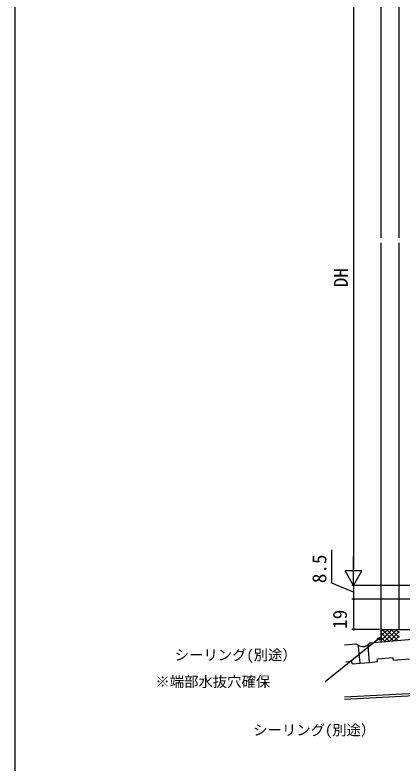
# Model space of a CAD drawing. Units: millimetres, scale not verified. Extents: x -525 to 525, y -783 to 779.
# Drawn here: x -525 to -282.3, y -211.9 to 256.7 of the extents above; entities that cross this region are included whole.
import ezdxf
from ezdxf.enums import TextEntityAlignment as Align

# ---------------------------------------------------------------- set-up
doc = ezdxf.new("R2010")
doc.units = ezdxf.units.MM
doc.header["$LTSCALE"] = 4
for name, color, linetype in [('0-4_YKK_12', 2, 'Continuous'), ('0-6_YKK_D', 6, 'Continuous'), ('0-7_YKK_ZWAK', 7, 'Continuous'), ('0-8_YSS_K', 3, 'Continuous'), ('0-9_YSS_KE', 3, 'Continuous')]:
    doc.layers.add(name, color=color, linetype=linetype)
doc.styles.add('ＭＳ ゴシック', font='')
doc.styles.get('ＭＳ ゴシック').set_extended_font_data('MS Gothic')

msp = doc.modelspace()

# ---------------------------------------------------------------- linework, layer by layer
at = {"layer": '0-4_YKK_12'}
for p, q in [((-295.448, 117.057), (-295.448, 416.23)), ((-284.251, 117.057), (-284.251, 400.73)), ((-295.448, -128.174), (-295.448, 114.057)), ((-284.251, -128.173), (-284.251, 114.057)), ((-295.448, -128.17), (-233.949, -128.17))]:
    msp.add_line(p, q, dxfattribs=at)
at = {"layer": '0-6_YKK_D'}
for p, q in [((-312.749, 284.83), (-312.749, -90.17)), ((-312.749, -100.67), (-312.749, -82.483)), ((-312.749, -100.67), (-317.999, -91.577)), ((-307.499, -91.577), (-317.999, -91.577)), ((-312.749, -100.67), (-307.499, -91.577)), ((-231.949, -100.67), (-313.749, -100.67)), ((-231.949, -100.67), (-313.749, -100.67)), ((-312.749, -100.67), (-312.749, -109.17)), ((-232.449, -109.17), (-313.749, -109.17)), ((-232.449, -109.17), (-313.749, -109.17)), ((-312.749, -109.17), (-312.749, -128.17)), ((-296.448, -128.17), (-313.749, -128.17))]:
    msp.add_line(p, q, dxfattribs=at)
for points in [[(-312.749, -104.92), (-326.368, -99.218), (-326.368, -78.322)], [(-295.434, -132.883), (-297.42, -134.482), (-330.486, -161.107)], [(-297.849, -133.95), (-295.434, -132.883), (-296.992, -135.014)]]:
    msp.add_lwpolyline(points, dxfattribs=at)
for centre in [(-312.749, -109.17), (-312.749, -109.17), (-312.749, -128.17)]:
    msp.add_circle(centre, 0.478, dxfattribs=at)
at = {"layer": '0-7_YKK_ZWAK'}
msp.add_line((-525, 747.1), (-525, -782.9), dxfattribs=at)
at = {"layer": '0-8_YSS_K'}
for p, q in [((-295.424, -136.163), (-295.448, -128.174)), ((-295.445, -129.438), (-294.181, -128.174)), ((-290.177, -135.704), (-295.442, -130.44)), ((-295.436, -132.258), (-291.352, -128.174)), ((-295.428, -135.078), (-288.524, -128.174)), ((-287.577, -135.476), (-294.879, -128.174)), ((-293.518, -135.996), (-285.695, -128.174)), ((-284.976, -135.249), (-292.051, -128.174)), ((-290.418, -135.725), (-284.235, -129.541)), ((-284.187, -133.209), (-289.222, -128.174)), ((-284.224, -130.343), (-286.394, -128.174)), ((-292.778, -135.931), (-295.433, -133.277)), ((-287.318, -135.454), (-284.198, -132.334)), ((-284.219, -135.182), (-284.162, -135.126)), ((-295.379, -136.159), (-295.425, -136.113)), ((-313.746, -148.306), (-317.605, -148.644)), ((-313.615, -149.8), (-313.746, -148.306)), ((-313.615, -149.8), (-308.634, -149.364)), ((-308.634, -149.364), (-302.657, -148.841)), ((-302.657, -148.841), (-297.676, -148.406)), ((-297.676, -148.406), (-297.807, -146.911)), ((-287.714, -147.534), (-277.752, -146.663))]:
    msp.add_line(p, q, dxfattribs=at)
for points in [[(-111.549, -122.67), (-111.549, -161.336), (-318.52, -172.183)], [(-287.714, -147.534), (-287.845, -146.04), (-297.807, -146.911)]]:
    msp.add_lwpolyline(points, dxfattribs=at)
msp.add_arc((-306.946, -134.143), 4.881, 230.06649, 317.93975, dxfattribs=at)
at = {"layer": '0-9_YSS_KE'}
for p, q in [((-205.58, -128.302), (-302.209, -136.756)), ((-311.174, -137.541), (-318.52, -138.183)), ((-308.634, -149.364), (-309.549, -138.904)), ((-302.657, -148.841), (-303.572, -138.381))]:
    msp.add_line(p, q, dxfattribs=at)
msp.add_lwpolyline([(-113.049, -121.17), (-113.049, -159.912), (-318.52, -170.681)], dxfattribs=at)
for centre, start, end in [((-311.044, -139.035), 5, 95), ((-302.078, -138.251), 95, 185)]:
    msp.add_arc(centre, 1.5, start, end, dxfattribs=at)

# ---------------------------------------------------------------- texts
at = {"layer": '0-6_YKK_D', "style": 'ＭＳ ゴシック'}
for s, p in [('DH', (-313.649, 86.114)), ('8.5', (-327.168, -99.236)), ('19', (-314.249, -127.84))]:
    msp.add_text(s, height=8.798, rotation=90, dxfattribs=at).set_placement(p, align=Align.BOTTOM_LEFT)
for s, p in [('シーリング(別途）', (-424.848, -149.48)), ('※端部水抜穴確保', (-436.968, -166.218)), ('シーリング(別途）', (-375.63, -196.527))]:
    msp.add_text(s, height=6.598, dxfattribs=at).set_placement(p, align=Align.BOTTOM_LEFT)

doc.saveas('drawing.dxf')
